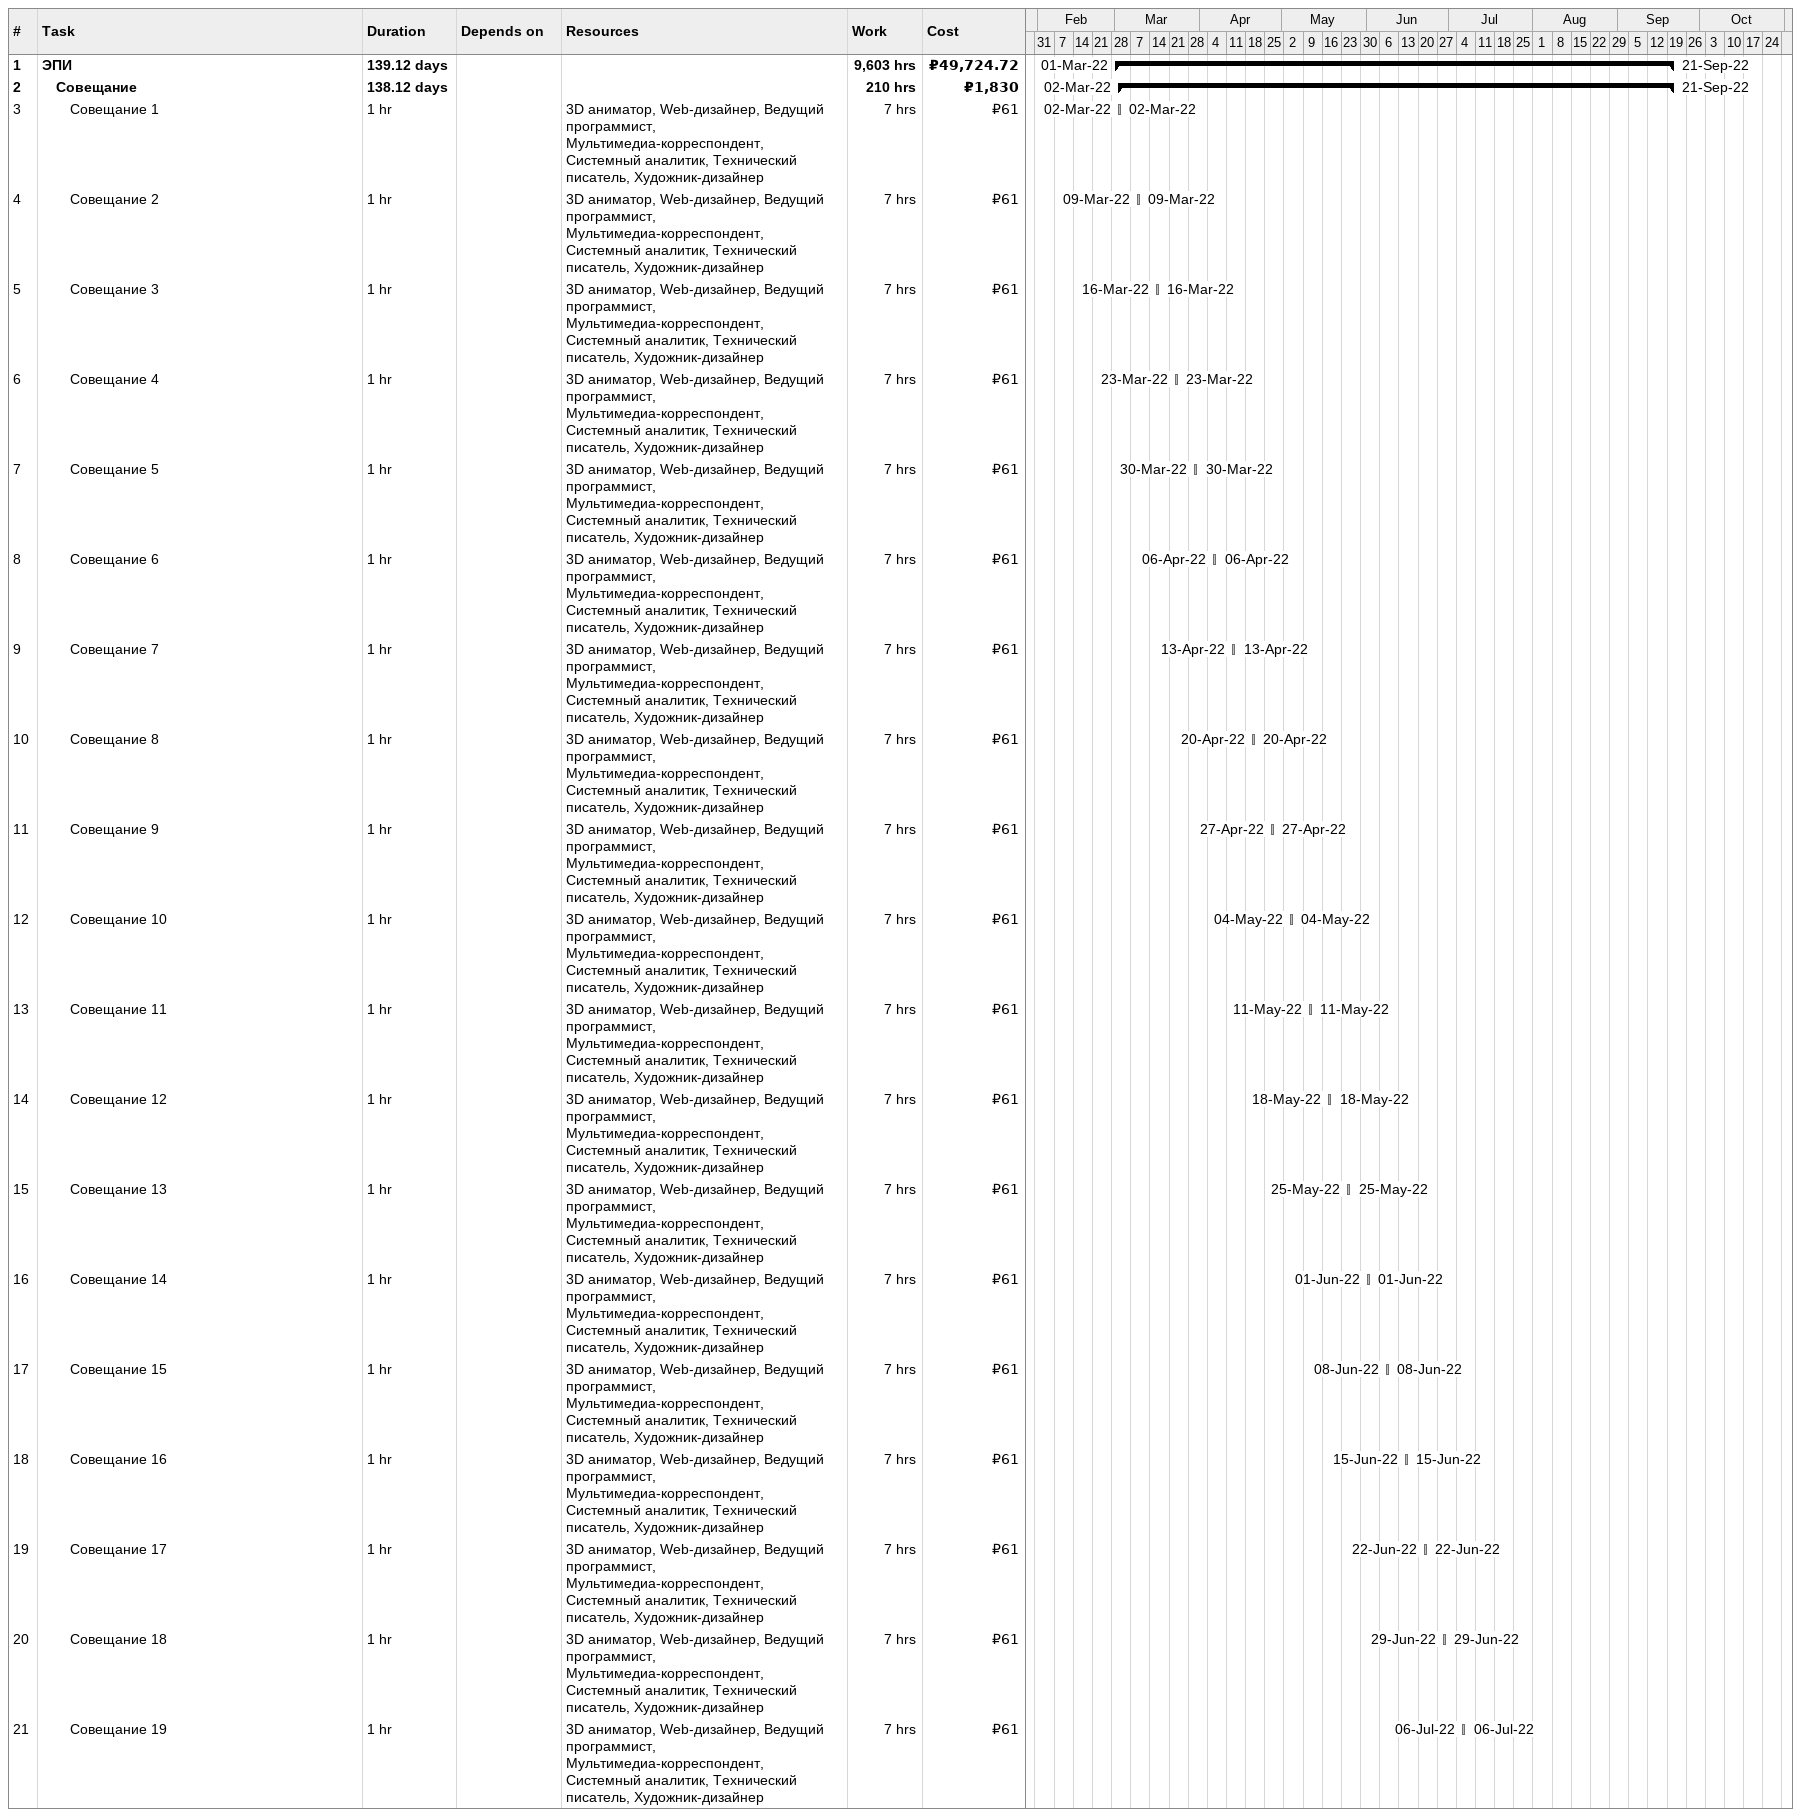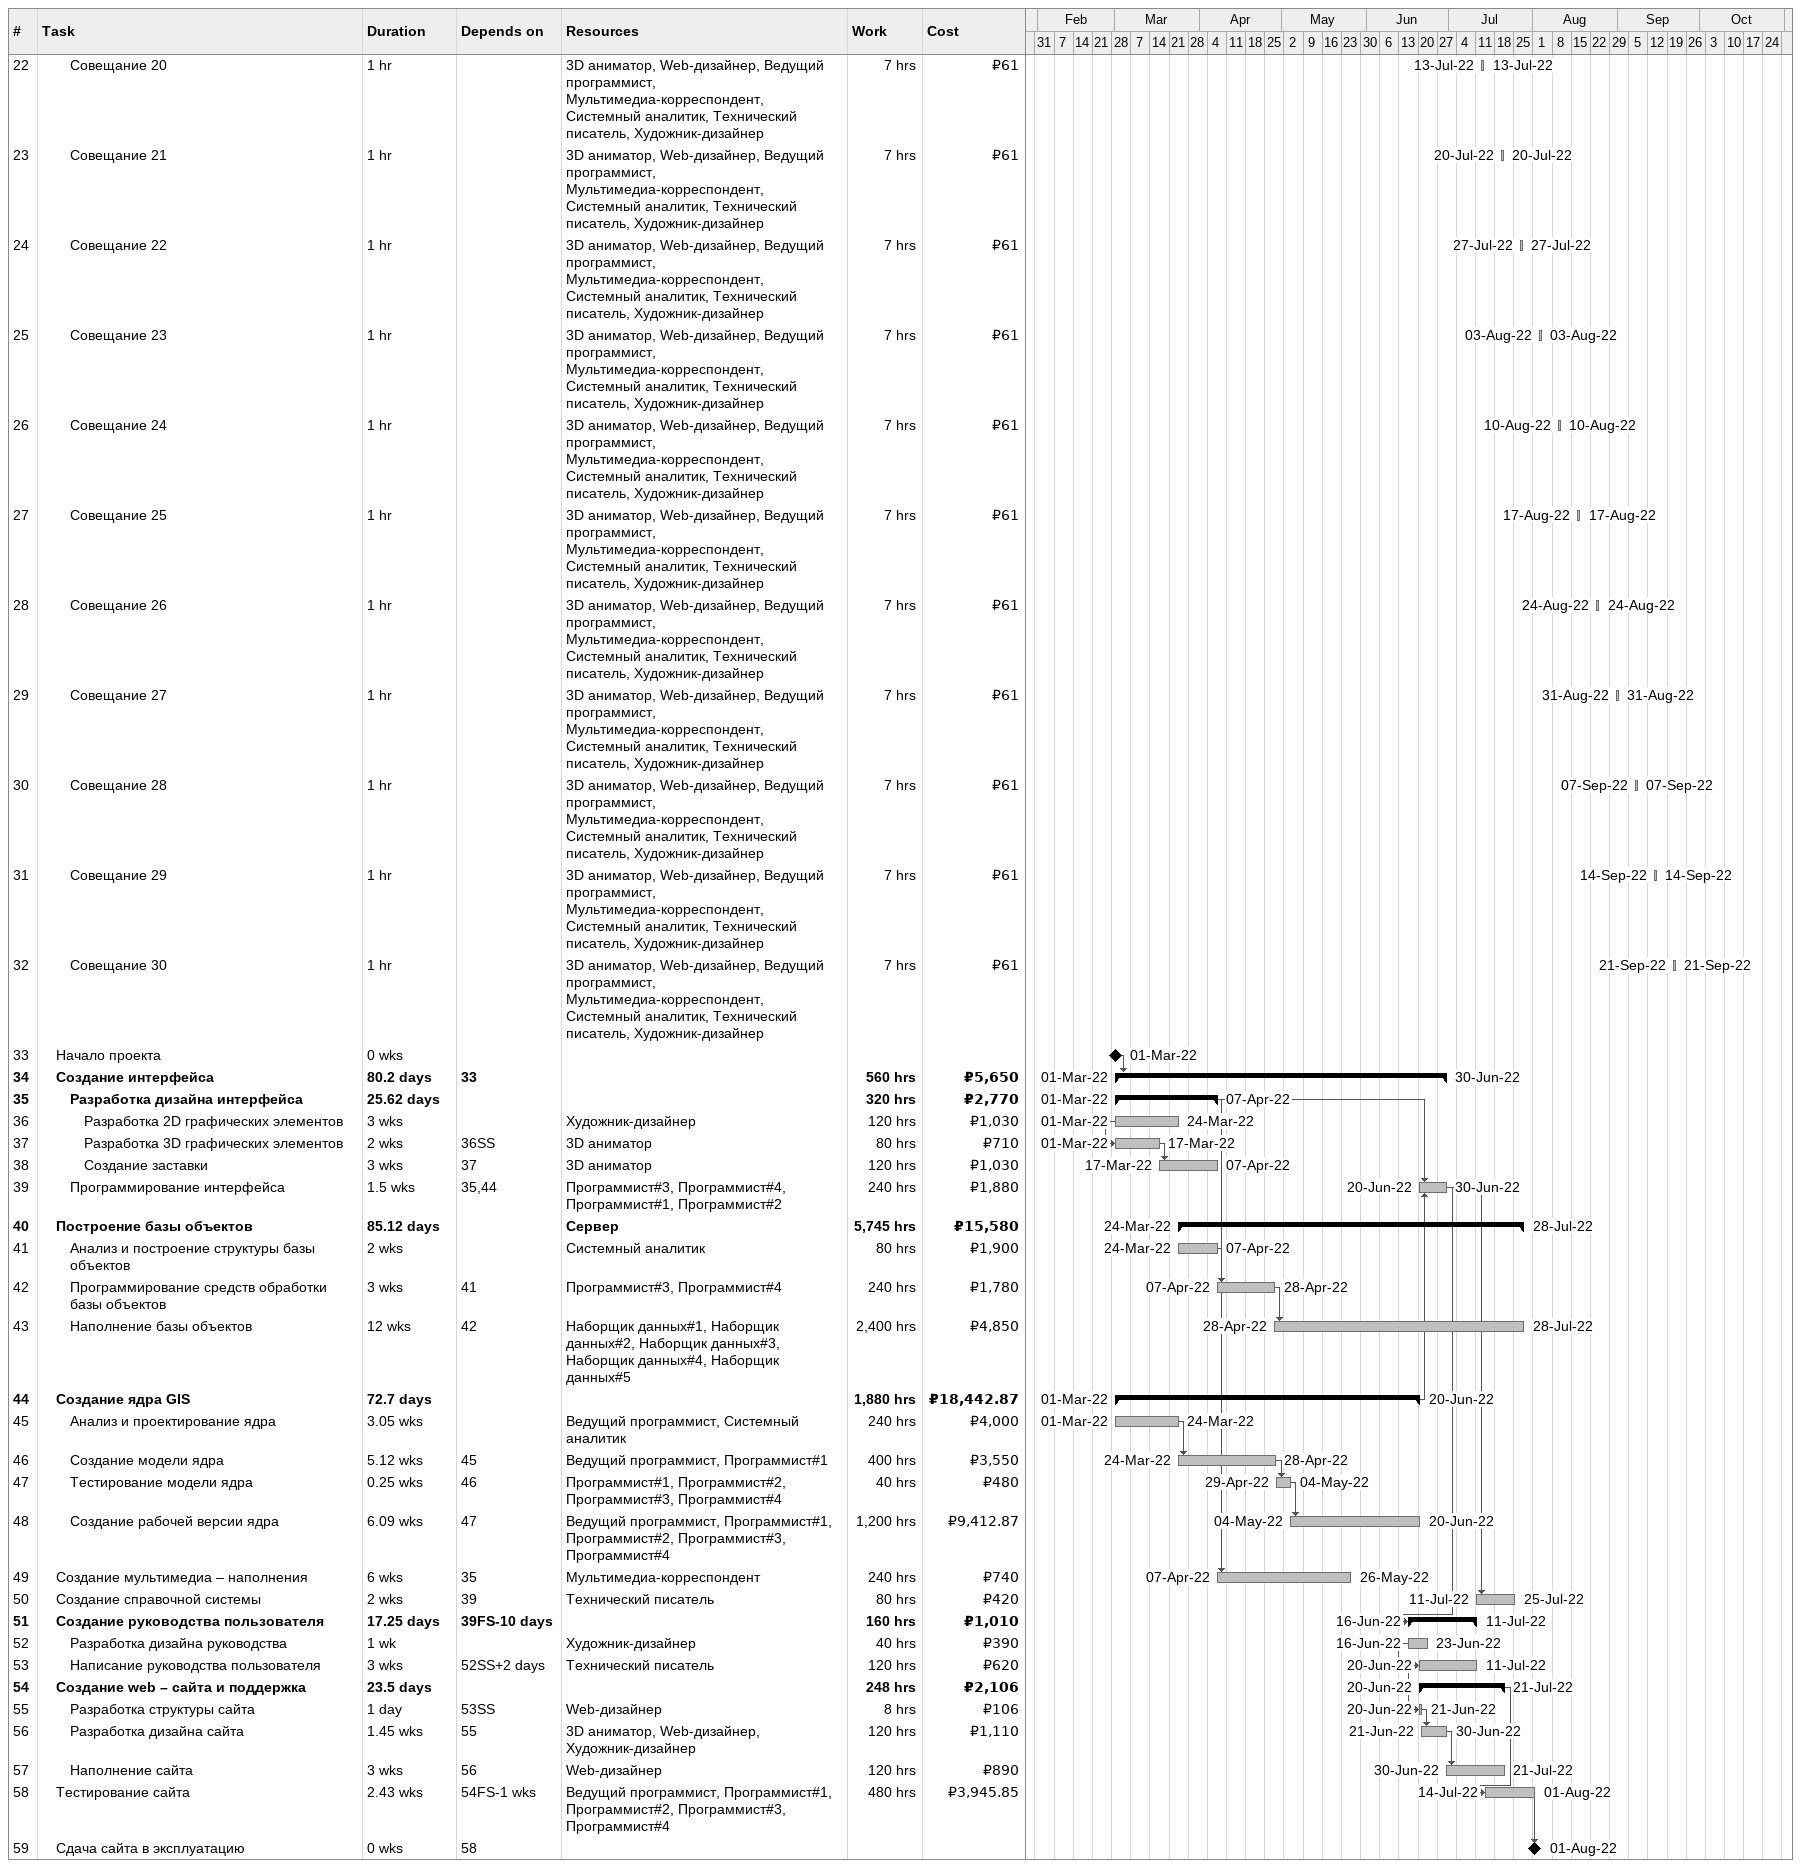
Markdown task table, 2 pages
| ID | Level | Task | Duration | Start | Finish | Predecessors | Resources | Work (h) | Cost (₽) |
|---|---|---|---|---|---|---|---|---|---|
| 1 | 1 | **ЭПИ** | 139.12d | 2022-03-01 | 2022-09-21 |  |  | 9603 | 49724.72 |
| 2 | 2 | **Совещание** | 138.12d | 2022-03-02 | 2022-09-21 |  |  | 210 | 1830 |
| 3 | 3 | Совещание 1 | 1h | 2022-03-02 | 2022-03-02 |  | 3D аниматор, Web-дизайнер, Ведущий программист, Мультимедиа-корреспондент, Системный аналитик, Технический писатель, Художник-дизайнер | 7 | 61 |
| 4 | 3 | Совещание 2 | 1h | 2022-03-09 | 2022-03-09 |  | 3D аниматор, Web-дизайнер, Ведущий программист, Мультимедиа-корреспондент, Системный аналитик, Технический писатель, Художник-дизайнер | 7 | 61 |
| 5 | 3 | Совещание 3 | 1h | 2022-03-16 | 2022-03-16 |  | 3D аниматор, Web-дизайнер, Ведущий программист, Мультимедиа-корреспондент, Системный аналитик, Технический писатель, Художник-дизайнер | 7 | 61 |
| 6 | 3 | Совещание 4 | 1h | 2022-03-23 | 2022-03-23 |  | 3D аниматор, Web-дизайнер, Ведущий программист, Мультимедиа-корреспондент, Системный аналитик, Технический писатель, Художник-дизайнер | 7 | 61 |
| 7 | 3 | Совещание 5 | 1h | 2022-03-30 | 2022-03-30 |  | 3D аниматор, Web-дизайнер, Ведущий программист, Мультимедиа-корреспондент, Системный аналитик, Технический писатель, Художник-дизайнер | 7 | 61 |
| 8 | 3 | Совещание 6 | 1h | 2022-04-06 | 2022-04-06 |  | 3D аниматор, Web-дизайнер, Ведущий программист, Мультимедиа-корреспондент, Системный аналитик, Технический писатель, Художник-дизайнер | 7 | 61 |
| 9 | 3 | Совещание 7 | 1h | 2022-04-13 | 2022-04-13 |  | 3D аниматор, Web-дизайнер, Ведущий программист, Мультимедиа-корреспондент, Системный аналитик, Технический писатель, Художник-дизайнер | 7 | 61 |
| 10 | 3 | Совещание 8 | 1h | 2022-04-20 | 2022-04-20 |  | 3D аниматор, Web-дизайнер, Ведущий программист, Мультимедиа-корреспондент, Системный аналитик, Технический писатель, Художник-дизайнер | 7 | 61 |
| 11 | 3 | Совещание 9 | 1h | 2022-04-27 | 2022-04-27 |  | 3D аниматор, Web-дизайнер, Ведущий программист, Мультимедиа-корреспондент, Системный аналитик, Технический писатель, Художник-дизайнер | 7 | 61 |
| 12 | 3 | Совещание 10 | 1h | 2022-05-04 | 2022-05-04 |  | 3D аниматор, Web-дизайнер, Ведущий программист, Мультимедиа-корреспондент, Системный аналитик, Технический писатель, Художник-дизайнер | 7 | 61 |
| 13 | 3 | Совещание 11 | 1h | 2022-05-11 | 2022-05-11 |  | 3D аниматор, Web-дизайнер, Ведущий программист, Мультимедиа-корреспондент, Системный аналитик, Технический писатель, Художник-дизайнер | 7 | 61 |
| 14 | 3 | Совещание 12 | 1h | 2022-05-18 | 2022-05-18 |  | 3D аниматор, Web-дизайнер, Ведущий программист, Мультимедиа-корреспондент, Системный аналитик, Технический писатель, Художник-дизайнер | 7 | 61 |
| 15 | 3 | Совещание 13 | 1h | 2022-05-25 | 2022-05-25 |  | 3D аниматор, Web-дизайнер, Ведущий программист, Мультимедиа-корреспондент, Системный аналитик, Технический писатель, Художник-дизайнер | 7 | 61 |
| 16 | 3 | Совещание 14 | 1h | 2022-06-01 | 2022-06-01 |  | 3D аниматор, Web-дизайнер, Ведущий программист, Мультимедиа-корреспондент, Системный аналитик, Технический писатель, Художник-дизайнер | 7 | 61 |
| 17 | 3 | Совещание 15 | 1h | 2022-06-08 | 2022-06-08 |  | 3D аниматор, Web-дизайнер, Ведущий программист, Мультимедиа-корреспондент, Системный аналитик, Технический писатель, Художник-дизайнер | 7 | 61 |
| 18 | 3 | Совещание 16 | 1h | 2022-06-15 | 2022-06-15 |  | 3D аниматор, Web-дизайнер, Ведущий программист, Мультимедиа-корреспондент, Системный аналитик, Технический писатель, Художник-дизайнер | 7 | 61 |
| 19 | 3 | Совещание 17 | 1h | 2022-06-22 | 2022-06-22 |  | 3D аниматор, Web-дизайнер, Ведущий программист, Мультимедиа-корреспондент, Системный аналитик, Технический писатель, Художник-дизайнер | 7 | 61 |
| 20 | 3 | Совещание 18 | 1h | 2022-06-29 | 2022-06-29 |  | 3D аниматор, Web-дизайнер, Ведущий программист, Мультимедиа-корреспондент, Системный аналитик, Технический писатель, Художник-дизайнер | 7 | 61 |
| 21 | 3 | Совещание 19 | 1h | 2022-07-06 | 2022-07-06 |  | 3D аниматор, Web-дизайнер, Ведущий программист, Мультимедиа-корреспондент, Системный аналитик, Технический писатель, Художник-дизайнер | 7 | 61 |
| 22 | 3 | Совещание 20 | 1h | 2022-07-13 | 2022-07-13 |  | 3D аниматор, Web-дизайнер, Ведущий программист, Мультимедиа-корреспондент, Системный аналитик, Технический писатель, Художник-дизайнер | 7 | 61 |
| 23 | 3 | Совещание 21 | 1h | 2022-07-20 | 2022-07-20 |  | 3D аниматор, Web-дизайнер, Ведущий программист, Мультимедиа-корреспондент, Системный аналитик, Технический писатель, Художник-дизайнер | 7 | 61 |
| 24 | 3 | Совещание 22 | 1h | 2022-07-27 | 2022-07-27 |  | 3D аниматор, Web-дизайнер, Ведущий программист, Мультимедиа-корреспондент, Системный аналитик, Технический писатель, Художник-дизайнер | 7 | 61 |
| 25 | 3 | Совещание 23 | 1h | 2022-08-03 | 2022-08-03 |  | 3D аниматор, Web-дизайнер, Ведущий программист, Мультимедиа-корреспондент, Системный аналитик, Технический писатель, Художник-дизайнер | 7 | 61 |
| 26 | 3 | Совещание 24 | 1h | 2022-08-10 | 2022-08-10 |  | 3D аниматор, Web-дизайнер, Ведущий программист, Мультимедиа-корреспондент, Системный аналитик, Технический писатель, Художник-дизайнер | 7 | 61 |
| 27 | 3 | Совещание 25 | 1h | 2022-08-17 | 2022-08-17 |  | 3D аниматор, Web-дизайнер, Ведущий программист, Мультимедиа-корреспондент, Системный аналитик, Технический писатель, Художник-дизайнер | 7 | 61 |
| 28 | 3 | Совещание 26 | 1h | 2022-08-24 | 2022-08-24 |  | 3D аниматор, Web-дизайнер, Ведущий программист, Мультимедиа-корреспондент, Системный аналитик, Технический писатель, Художник-дизайнер | 7 | 61 |
| 29 | 3 | Совещание 27 | 1h | 2022-08-31 | 2022-08-31 |  | 3D аниматор, Web-дизайнер, Ведущий программист, Мультимедиа-корреспондент, Системный аналитик, Технический писатель, Художник-дизайнер | 7 | 61 |
| 30 | 3 | Совещание 28 | 1h | 2022-09-07 | 2022-09-07 |  | 3D аниматор, Web-дизайнер, Ведущий программист, Мультимедиа-корреспондент, Системный аналитик, Технический писатель, Художник-дизайнер | 7 | 61 |
| 31 | 3 | Совещание 29 | 1h | 2022-09-14 | 2022-09-14 |  | 3D аниматор, Web-дизайнер, Ведущий программист, Мультимедиа-корреспондент, Системный аналитик, Технический писатель, Художник-дизайнер | 7 | 61 |
| 32 | 3 | Совещание 30 | 1h | 2022-09-21 | 2022-09-21 |  | 3D аниматор, Web-дизайнер, Ведущий программист, Мультимедиа-корреспондент, Системный аналитик, Технический писатель, Художник-дизайнер | 7 | 61 |
| 33 | 2 | Начало проекта | 0w | 2022-03-01 | 2022-03-01 |  |  |  |  |
| 34 | 2 | **Создание интерфейса** | 80.2d | 2022-03-01 | 2022-06-30 | 33 |  | 560 | 5650 |
| 35 | 3 | **Разработка дизайна интерфейса** | 25.62d | 2022-03-01 | 2022-04-07 |  |  | 320 | 2770 |
| 36 | 4 | Разработка 2D графических элементов | 3w | 2022-03-01 | 2022-03-24 |  | Художник-дизайнер | 120 | 1030 |
| 37 | 4 | Разработка 3D графических элементов | 2w | 2022-03-01 | 2022-03-17 | 36SS | 3D аниматор | 80 | 710 |
| 38 | 4 | Создание заставки | 3w | 2022-03-17 | 2022-04-07 | 37 | 3D аниматор | 120 | 1030 |
| 39 | 3 | Программирование интерфейса | 1.5w | 2022-06-20 | 2022-06-30 | 35, 44 | Программист#3, Программист#4, Программист#1, Программист#2 | 240 | 1880 |
| 40 | 2 | **Построение базы объектов** | 85.12d | 2022-03-24 | 2022-07-28 |  | Сервер | 5745 | 15580 |
| 41 | 3 | Анализ и построение структуры базы объектов | 2w | 2022-03-24 | 2022-04-07 |  | Системный аналитик | 80 | 1900 |
| 42 | 3 | Программирование средств обработки базы объектов | 3w | 2022-04-07 | 2022-04-28 | 41 | Программист#3, Программист#4 | 240 | 1780 |
| 43 | 3 | Наполнение базы объектов | 12w | 2022-04-28 | 2022-07-28 | 42 | Наборщик данных#1, Наборщик данных#2, Наборщик данных#3, Наборщик данных#4, Наборщик данных#5 | 2400 | 4850 |
| 44 | 2 | **Создание ядра GIS** | 72.7d | 2022-03-01 | 2022-06-20 |  |  | 1880 | 18442.87 |
| 45 | 3 | Анализ и проектирование ядра | 3.05w | 2022-03-01 | 2022-03-24 |  | Ведущий программист, Системный аналитик | 240 | 4000 |
| 46 | 3 | Создание модели ядра | 5.12w | 2022-03-24 | 2022-04-28 | 45 | Ведущий программист, Программист#1 | 400 | 3550 |
| 47 | 3 | Тестирование модели ядра | 0.25w | 2022-04-29 | 2022-05-04 | 46 | Программист#1, Программист#2, Программист#3, Программист#4 | 40 | 480 |
| 48 | 3 | Создание рабочей версии ядра | 6.09w | 2022-05-04 | 2022-06-20 | 47 | Ведущий программист, Программист#1, Программист#2, Программист#3, Программист#4 | 1200 | 9412.87 |
| 49 | 2 | Создание мультимедиа – наполнения | 6w | 2022-04-07 | 2022-05-26 | 35 | Мультимедиа-корреспондент | 240 | 740 |
| 50 | 2 | Создание справочной системы | 2w | 2022-07-11 | 2022-07-25 | 39 | Технический писатель | 80 | 420 |
| 51 | 2 | **Создание руководства пользователя** | 17.25d | 2022-06-16 | 2022-07-11 | 39FS-10d |  | 160 | 1010 |
| 52 | 3 | Разработка дизайна руководства | 1w | 2022-06-16 | 2022-06-23 |  | Художник-дизайнер | 40 | 390 |
| 53 | 3 | Написание руководства пользователя | 3w | 2022-06-20 | 2022-07-11 | 52SS+2d | Технический писатель | 120 | 620 |
| 54 | 2 | **Создание web – сайта и поддержка** | 23.5d | 2022-06-20 | 2022-07-21 |  |  | 248 | 2106 |
| 55 | 3 | Разработка структуры сайта | 1d | 2022-06-20 | 2022-06-21 | 53SS | Web-дизайнер | 8 | 106 |
| 56 | 3 | Разработка дизайна сайта | 1.45w | 2022-06-21 | 2022-06-30 | 55 | 3D аниматор, Web-дизайнер, Художник-дизайнер | 120 | 1110 |
| 57 | 3 | Наполнение сайта | 3w | 2022-06-30 | 2022-07-21 | 56 | Web-дизайнер | 120 | 890 |
| 58 | 2 | Тестирование сайта | 2.43w | 2022-07-14 | 2022-08-01 | 54FS-1w | Ведущий программист, Программист#1, Программист#2, Программист#3, Программист#4 | 480 | 3945.85 |
| 59 | 2 | Сдача сайта в эксплуатацию | 0w | 2022-08-01 | 2022-08-01 | 58 |  |  |  |
